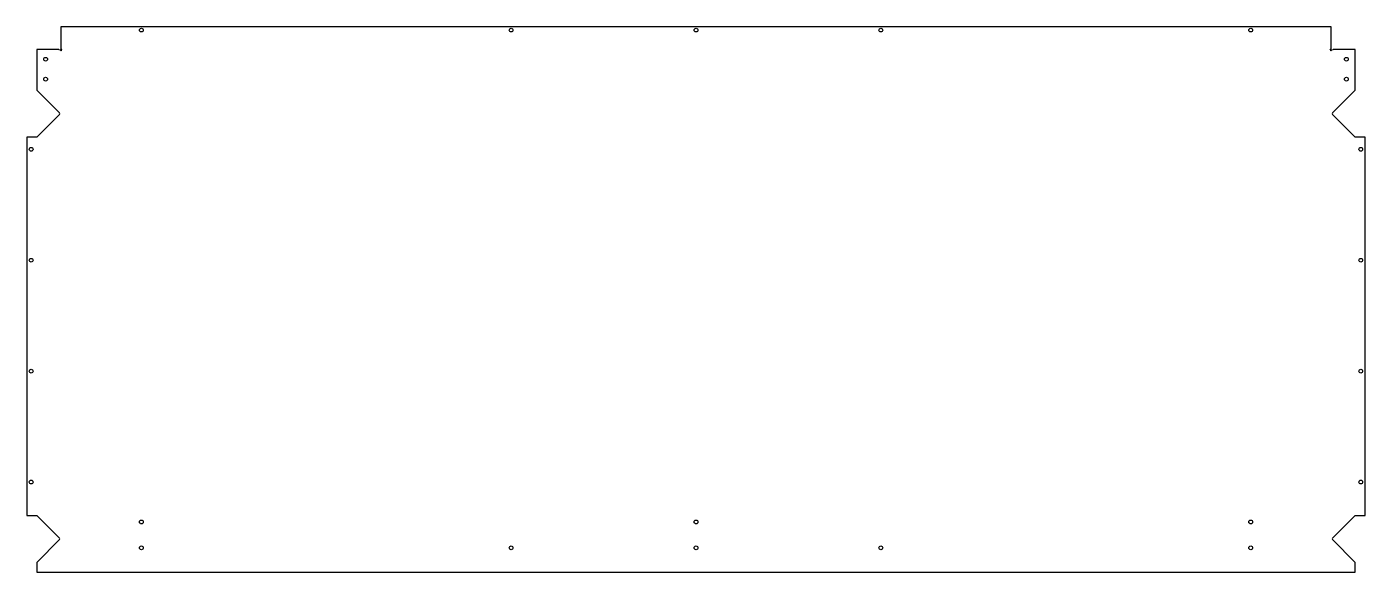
# Model space of a CAD drawing. Header units: millimetres. Extents: x -9 to 1198, y 0 to 492.
import ezdxf

# ---------------------------------------------------------------- set-up
doc = ezdxf.new("R2010")
doc.units = ezdxf.units.MM
doc.layers.get('0').update_dxf_attribs({"linetype": 'CONTINUOUS'})

msp = doc.modelspace()

# ---------------------------------------------------------------- linework, layer by layer
for p, q in [((1166.9, 491.8), (21.6, 491.8)), ((21.6, 491.8), (21.6, 472.8)), ((1166.9, 472.8), (1166.9, 491.8)), ((20, 471.2), (0, 471.2)), ((0, 471.2), (0, 434.6)), ((1188.5, 471.2), (1168.5, 471.2)), ((1188.5, 434.6), (1188.5, 471.2)), ((22.3, 470.5), (22.3, 470.5)), ((1166.3, 470.5), (1166.2, 470.5)), ((0, 434.6), (20.5, 414.1)), ((1168, 414.1), (1188.5, 434.6)), ((20.5, 412.7), (0, 392.2)), ((1188.5, 392.2), (1168, 412.7)), ((0, 392.2), (-9, 392.2)), ((-9, 392.2), (-9, 51.3)), ((1197.5, 392.2), (1188.5, 392.2)), ((1197.5, 51.3), (1197.5, 392.2)), ((-9, 51.3), (0, 51.3)), ((0, 51.3), (20.5, 30.8)), ((1168, 30.8), (1188.5, 51.3)), ((1188.5, 51.3), (1197.5, 51.3)), ((20.5, 29.4), (0, 8.9)), ((1188.5, 8.9), (1168, 29.4)), ((0, 8.9), (0, 0)), ((0, 0), (1188.5, 0)), ((1188.5, 0), (1188.5, 8.9))]:
    msp.add_line(p, q)
for centre in [(94.3, 488.8), (427.6, 488.8), (594.3, 488.8), (760.9, 488.8), (1094.3, 488.8), (8, 462.5), (1180.5, 462.5), (8, 444.5), (1180.5, 444.5), (-5, 381.3), (1193.5, 381.3), (-5, 281.3), (1193.5, 281.3), (-5, 181.3), (1193.5, 181.3), (-5, 81.3), (1193.5, 81.3), (94.3, 45.3), (594.3, 45.3), (1094.3, 45.3), (94.3, 22), (427.6, 22), (594.3, 22), (760.9, 22), (1094.3, 22)]:
    msp.add_circle(centre, 1.7)
for centre, start, end in [((19.8, 413.4), -45, 45), ((1168.7, 413.4), 135, 225), ((19.8, 30.1), -45, 45), ((1168.7, 30.1), 135, 225)]:
    msp.add_arc(centre, 1, start, end)
for points in [[(20, 471.2), (20.7, 471.2), (21.4, 470.7), (22.1, 470.2)], [(22.3, 470.5), (22.4, 470.6), (22.5, 470.7), (22.5, 470.8)], [(1166, 470.8), (1166.1, 470.7), (1166.1, 470.6), (1166.2, 470.5)], [(1166.4, 470.2), (1167.1, 470.7), (1167.8, 471.2), (1168.5, 471.2)], [(22.1, 470.2), (22.2, 470.3), (22.2, 470.4), (22.3, 470.5)], [(1166.3, 470.5), (1166.3, 470.4), (1166.4, 470.3), (1166.4, 470.2)]]:
    msp.add_open_spline(points, degree=3)
for points, knots in [([(21.6, 472.8), (21.6, 472.2), (22, 471.7), (22.3, 471.1), (22.4, 471), (22.5, 470.9), (22.5, 470.8)], [0, 0, 0, 0, 0.1269433, 0.1269433, 0.1269433, 0.1512719, 0.1512719, 0.1512719, 0.1512719]), ([(1166, 470.8), (1166.3, 471.3), (1166.7, 471.8), (1166.8, 472.3), (1166.9, 472.5), (1166.9, 472.6), (1166.9, 472.8)], [0.0018923, 0.0018923, 0.0018923, 0.0018923, 0.152165, 0.152165, 0.152165, 0.1985215, 0.1985215, 0.1985215, 0.1985215])]:
    msp.add_open_spline(points, degree=3, knots=knots)

doc.saveas('drawing.dxf')
